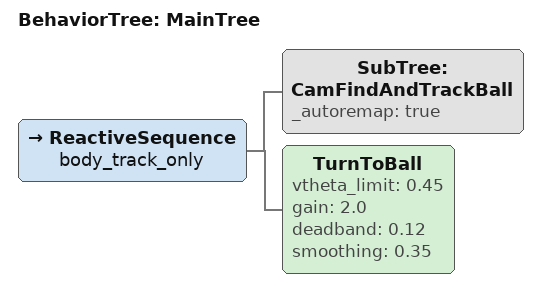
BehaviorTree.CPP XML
<root BTCPP_format="4">
  <include path="./subtrees/subtree_cam_find_and_track_ball.xml" />

  <BehaviorTree ID="MainTree">
    <ReactiveSequence name="body_track_only">
      <SubTree ID="CamFindAndTrackBall" _autoremap="true" />
      <TurnToBall vtheta_limit="0.45" gain="2.0" deadband="0.12" smoothing="0.35" />
    </ReactiveSequence>
  </BehaviorTree>
</root>
